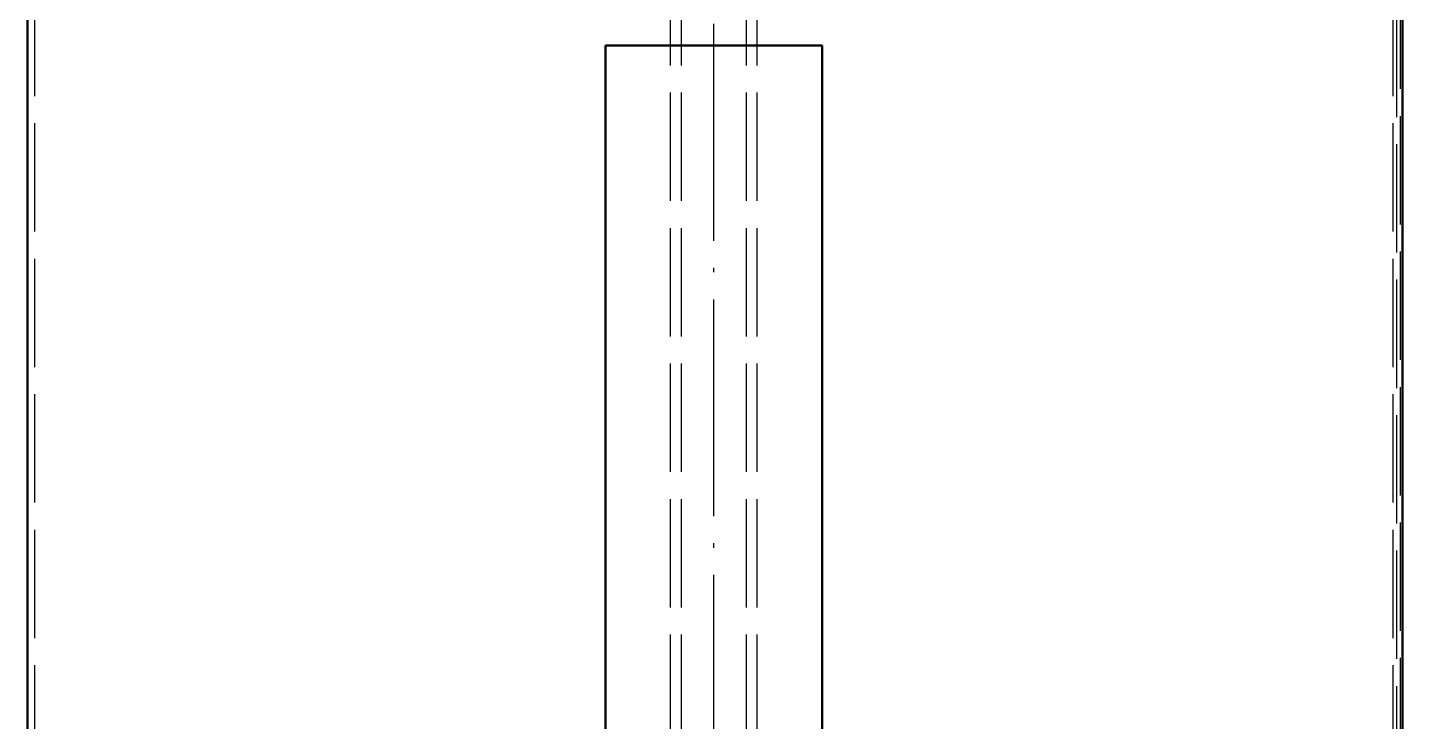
# Model space of a CAD drawing. Header units: millimetres. Extents: x 0 to 420, y 0 to 297.
# Drawn here: x 148.3 to 186.36, y 179.69 to 198.9 of the extents above; entities that cross this region are included whole.
import ezdxf

# ---------------------------------------------------------------- set-up
doc = ezdxf.new("R2010")
doc.units = ezdxf.units.MM
doc.linetypes.add('ISO02-TRAZOS', pattern=[3.75, 3, -0.75])
doc.linetypes.add('ISO04-TRAZO-PUNTO', pattern=[7.625, 6, -0.75, 0.125, -0.75])
for name, color, linetype, lineweight in [('01-VISIBLE', 7, 'CONTINUOUS', 50), ('02-OCULTA', 4, 'ISO02-TRAZOS', 25), ('03-EJE', 1, 'ISO04-TRAZO-PUNTO', 25)]:
    doc.layers.add(name, color=color, linetype=linetype, lineweight=lineweight)

msp = doc.modelspace()

# ---------------------------------------------------------------- linework, layer by layer
at = {"layer": '01-VISIBLE'}
for p, q in [((148.299, 179.3), (148.299, 232.027)), ((186.359, 179.3), (186.359, 232)), ((164.299, 160.4), (164.299, 198.4)), ((170.299, 160.4), (170.299, 198.4))]:
    msp.add_line(p, q, dxfattribs=at)
msp.add_lwpolyline([(164.299, 198.4), (164.399, 198.4), (164.499, 198.4), (164.599, 198.4), (164.699, 198.4), (164.799, 198.4), (164.899, 198.4), (164.999, 198.4), (165.099, 198.4), (165.199, 198.4), (165.299, 198.4), (165.399, 198.4), (165.499, 198.4), (165.599, 198.4), (165.699, 198.4), (165.799, 198.4), (165.899, 198.4), (165.999, 198.4), (166.099, 198.4), (166.199, 198.4), (166.299, 198.4), (166.399, 198.4), (166.499, 198.4), (166.599, 198.4), (166.699, 198.4), (166.799, 198.4), (166.899, 198.4), (166.999, 198.4), (167.099, 198.4), (167.199, 198.4), (167.299, 198.4), (167.399, 198.4), (167.499, 198.4), (167.599, 198.4), (167.699, 198.4), (167.799, 198.4), (167.899, 198.4), (167.999, 198.4), (168.099, 198.4), (168.199, 198.4), (168.299, 198.4), (168.399, 198.4), (168.499, 198.4), (168.599, 198.4), (168.699, 198.4), (168.799, 198.4), (168.899, 198.4), (168.999, 198.4), (169.099, 198.4), (169.199, 198.4), (169.299, 198.4), (169.399, 198.4), (169.499, 198.4), (169.599, 198.4), (169.699, 198.4), (169.799, 198.4), (169.899, 198.4), (169.999, 198.4), (170.099, 198.4), (170.199, 198.4), (170.299, 198.4)], dxfattribs=at)
at = {"layer": '02-OCULTA'}
for p, q in [((166.099, 141.6), (166.099, 244.395)), ((166.399, 141.6), (166.399, 244.395)), ((168.199, 141.6), (168.199, 244.395)), ((168.499, 141.6), (168.499, 244.395)), ((148.499, 137), (148.499, 232.2)), ((186.099, 137), (186.099, 232.2)), ((186.199, 140.172), (186.199, 232)), ((186.199, 140.172), (186.199, 232)), ((186.299, 137.2), (186.299, 232)), ((186.359, 137.2), (186.359, 232))]:
    msp.add_line(p, q, dxfattribs=at)
for points in [[(167.299, 198.4), (167.199, 198.4), (167.099, 198.4), (166.999, 198.4), (166.899, 198.4), (166.799, 198.4), (166.699, 198.4), (166.599, 198.4), (166.499, 198.4), (166.399, 198.4), (166.299, 198.4), (166.199, 198.4), (166.099, 198.4), (165.999, 198.4), (165.899, 198.4), (165.799, 198.4), (165.699, 198.4), (165.599, 198.4), (165.499, 198.4), (165.399, 198.4), (165.299, 198.4), (165.199, 198.4), (165.099, 198.4), (164.999, 198.4), (164.899, 198.4), (164.799, 198.4), (164.699, 198.4), (164.599, 198.4), (164.499, 198.4), (164.399, 198.4), (164.299, 198.4)], [(170.299, 198.4), (170.195, 198.4), (170.092, 198.4), (169.988, 198.4), (169.885, 198.4), (169.781, 198.4), (169.678, 198.4), (169.574, 198.4), (169.471, 198.4), (169.368, 198.4), (169.264, 198.4), (169.161, 198.4), (169.057, 198.4), (168.954, 198.4), (168.85, 198.4), (168.747, 198.4), (168.643, 198.4), (168.54, 198.4), (168.436, 198.4), (168.333, 198.4), (168.23, 198.4), (168.126, 198.4), (168.023, 198.4), (167.919, 198.4), (167.816, 198.4), (167.712, 198.4), (167.609, 198.4), (167.505, 198.4), (167.402, 198.4), (167.299, 198.4)]]:
    msp.add_lwpolyline(points, dxfattribs=at)
at = {"layer": '03-EJE'}
msp.add_line((167.299, 132), (167.299, 251.795), dxfattribs=at)

doc.saveas('drawing.dxf')
